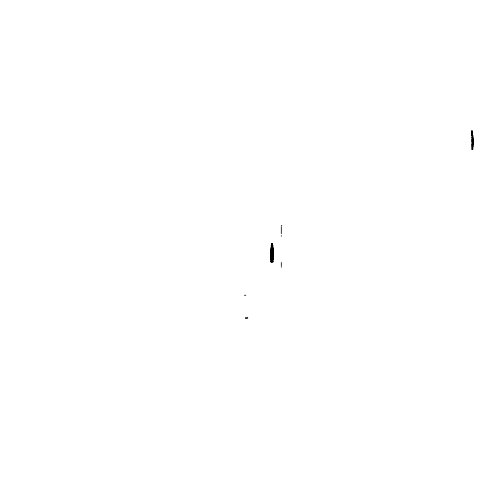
<?xml version="1.0" encoding="UTF-8"?>
<svg xmlns="http://www.w3.org/2000/svg" width="498" height="498" viewBox="0 0 498 498"><rect width="100%" height="100%" fill="white"/><g stroke="black" fill="none" stroke-linecap="round" stroke-linejoin="round"><path stroke-width="0.75" d="M273.01 261.886L270.999 261.886L273.01 261.886L273.259 253.905L272.655 246.927M271.485 246.23L271.323 245.277C271.678 241.287 273.589 246.037 272.705 247.612M273.041 253.009L272.879 247.836L271.124 247.836L270.75 253.905L271.049 261.904L270.844 253.905L271.304 246.927L272.705 246.927L272.879 247.836L272.966 259.514L272.867 257.211M271.298 247.612L271.304 245.67L272.692 245.67L272.686 245.277L272.705 246.23L271.298 246.23L271.323 245.277L272.686 245.277L272.705 245.67M273.01 259.514L270.999 259.514L270.75 253.905L271.348 246.927M271.304 246.23L271.491 245.508M271.018 261.904L273.01 261.743M472.851 143.953L472.882 140.411M273.041 257.211L272.935 259.514L272.767 248.209M471.849 131.223L472.104 130.93L472.484 132.051L473.1 141.314L472.851 149.294L471.824 149.151M270.918 257.211L270.999 259.514L271.155 250.637M271.136 250.008L270.812 253.905L273.259 253.905M272.257 243.815L272.001 243.447L271.634 243.815L272.369 243.815L272.001 243.485L271.634 243.815L272.369 243.815L271.746 243.815M472.104 131.223L471.849 130.856L471.849 149.313L472.851 149.294M271.485 246.927L271.354 247.836M472.783 146.922L472.727 135.244L471.849 135.244M271.024 257.211L270.906 253.905L271.068 257.211M270.968 254.708L270.906 253.905M472.359 132.68L472.359 135.313L472.527 132.68L471.849 132.68M472.359 132.916L472.546 133.638L471.849 133.638M247.699 317.942L245.695 318.278L245.502 317.942M271.149 258.225L272.86 258.225M471.849 131.08L472.216 131.223L471.849 130.893M471.849 131.491L472.353 131.491M471.849 132.051L472.484 132.051M471.849 133.078L472.552 133.078L472.527 132.68L472.365 133.638M471.849 134.336L472.546 134.336L472.664 135.02L473.007 141.314L472.832 146.922L471.824 146.922M471.849 135.02L472.664 135.02M471.849 135.618L472.72 135.618L472.67 135.244M471.849 137.417L472.758 137.417M471.849 139.303L472.932 139.303M471.849 140.411L473.032 140.411M471.849 141.314L473.1 141.314M471.849 144.613L472.963 144.613L472.714 137.417M471.849 145.634L472.702 145.634M281.258 225.426L281.868 225.426M271.497 244.082L272.512 244.082M271.366 244.643L272.643 244.643M271.186 247.612L272.823 247.612M271.13 248.209L272.879 248.209L272.823 247.836M271.093 250.008L272.916 250.008L273.153 253.009M270.918 251.895L273.091 251.895M270.819 253.009L273.19 253.009M270.887 257.211L273.122 257.211M245.346 317.942L247.855 317.942M244.375 295.246L245.863 295.246M472.677 135.618L472.365 134.336M272.655 247.836L272.836 248.209M472.745 138.674L472.608 135.618M472.571 146.922L472.571 149.151M472.378 137.417L472.378 141.314M281.308 226.509L281.308 233.743M281.308 235.647L281.308 236.301M281.308 262.465L281.308 265.913M281.308 266.635L281.308 267.27M272.723 259.514L272.723 261.743M272.537 250.008L272.537 253.905M272.001 243.447L272.001 261.904M271.491 245.277L271.491 247.612M271.472 250.008L271.472 253.905M271.279 259.514L271.279 261.743M472.944 141.314L472.901 142.117L472.944 141.314M271.323 245.277L271.298 245.67L271.323 245.277M272.001 243.609L272.001 243.609"/></g></svg>
